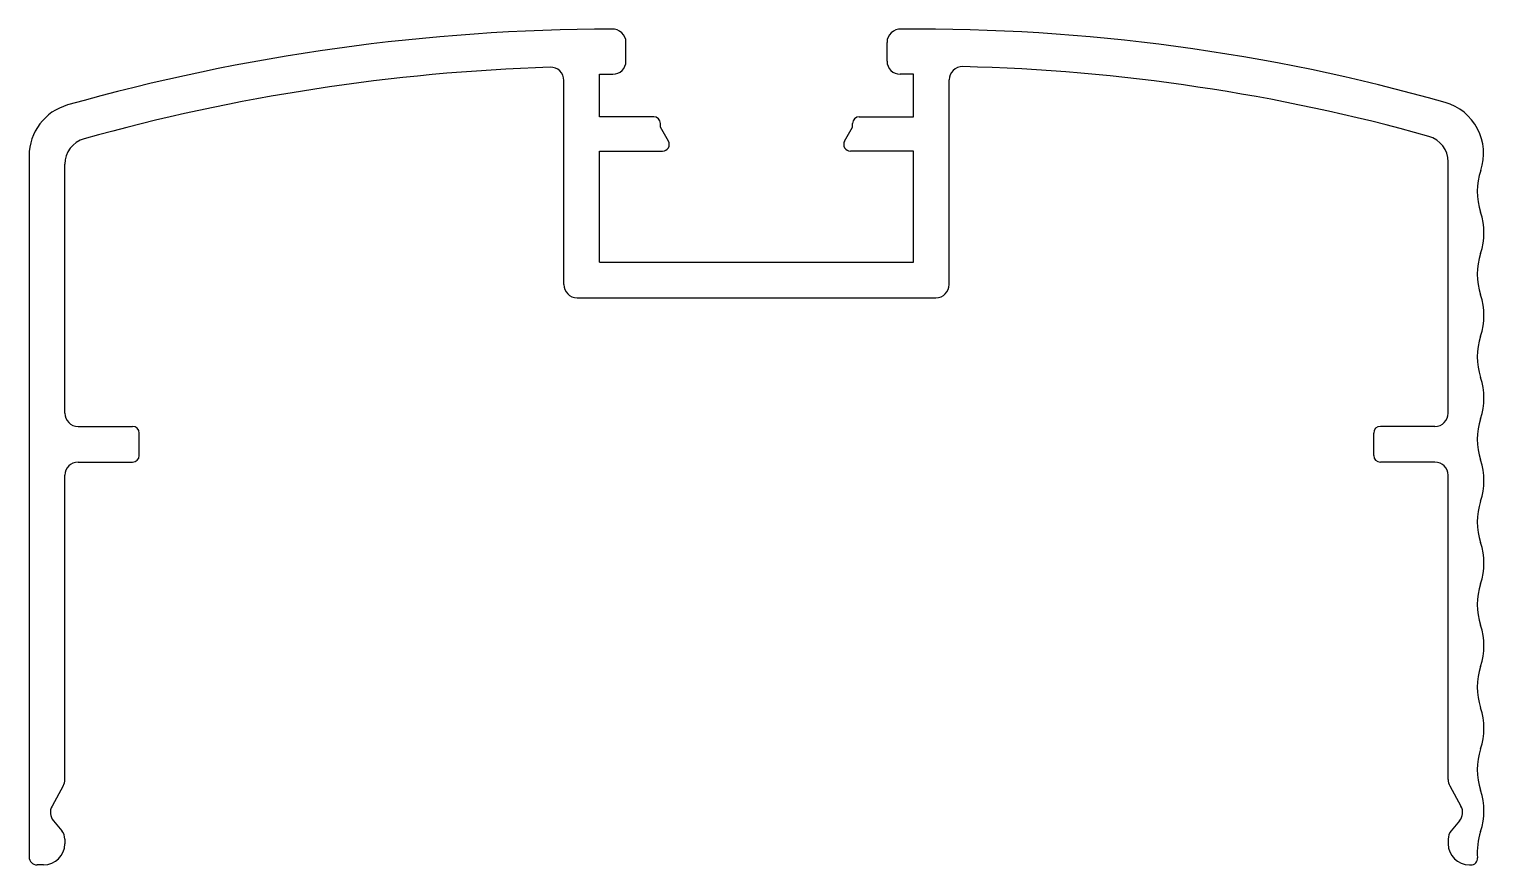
# Model space of a CAD drawing. Extents: x 3047.2 to 3102.2, y 2540.5 to 2572.1.
import ezdxf

# ---------------------------------------------------------------- set-up
doc = ezdxf.new("R2010")
doc.units = 0
doc.layers.get('0').update_dxf_attribs({"linetype": 'CONTINUOUS'})

msp = doc.modelspace()

# ---------------------------------------------------------------- linework, layer by layer
for p, q in [((3069.792, 2570.911), (3069.792, 2571.618)), ((3079.661, 2570.911), (3079.661, 2571.618)), ((3067.442, 2562.461), (3067.442, 2570.177)), ((3068.792, 2568.805), (3068.792, 2570.411)), ((3068.792, 2570.411), (3069.292, 2570.411)), ((3080.661, 2570.411), (3080.161, 2570.411)), ((3080.661, 2568.805), (3080.661, 2570.411)), ((3082.011, 2562.461), (3082.011, 2570.199)), ((3070.842, 2568.805), (3068.792, 2568.805)), ((3071.092, 2568.405), (3071.092, 2568.555)), ((3078.361, 2568.405), (3078.361, 2568.555)), ((3078.611, 2568.805), (3080.661, 2568.805)), ((3071.395, 2567.88), (3071.092, 2568.405)), ((3078.058, 2567.88), (3078.361, 2568.405)), ((3068.792, 2563.311), (3068.792, 2567.505)), ((3068.792, 2567.505), (3071.178, 2567.505)), ((3080.661, 2567.505), (3078.274, 2567.505)), ((3080.661, 2563.311), (3080.661, 2567.505)), ((3047.227, 2567.325), (3047.227, 2540.814)), ((3048.577, 2557.596), (3048.577, 2567.008)), ((3100.876, 2557.596), (3100.876, 2567.1)), ((3068.792, 2563.311), (3080.661, 2563.311)), ((3067.942, 2561.961), (3081.511, 2561.961)), ((3049.077, 2557.096), (3051.142, 2557.096)), ((3100.376, 2557.096), (3098.311, 2557.096)), ((3051.392, 2555.996), (3051.392, 2556.846)), ((3098.061, 2555.996), (3098.061, 2556.846)), ((3049.077, 2555.746), (3051.142, 2555.746)), ((3100.376, 2555.746), (3098.311, 2555.746)), ((3048.577, 2543.745), (3048.577, 2555.246)), ((3100.876, 2543.745), (3100.876, 2555.246)), ((3048.514, 2543.503), (3048.093, 2542.741)), ((3100.938, 2543.503), (3101.359, 2542.741)), ((3048.148, 2542.178), (3048.46, 2541.806)), ((3101.305, 2542.178), (3100.993, 2541.806)), ((3048.577, 2541.484), (3048.577, 2541.314)), ((3100.876, 2541.484), (3100.876, 2541.314)), ((3047.777, 2540.514), (3047.527, 2540.514)), ((3101.676, 2540.514), (3101.736, 2540.514))]:
    msp.add_line(p, q)
for centre, radius, start, end in [((3069.363, 2496.111), 76.006, 90.08114, 105.78885), ((3069.292, 2571.618), 0.5, 0, 94.1273), ((3080.161, 2571.618), 0.5, 85.8727, 180), ((3080.786, 2498.864), 73.256, 74.17759, 90.46132), ((3069.363, 2496.111), 74.606, 91.87265, 105.59386), ((3066.942, 2570.177), 0.5, 0, 91.8727), ((3069.292, 2570.911), 0.5, 270, 360), ((3080.161, 2570.911), 0.5, 180, 270), ((3082.511, 2570.199), 0.5, 88.6154, 180), ((3080.786, 2498.864), 71.856, 74.37093, 88.6154), ((3049.227, 2567.325), 2, 105.7889, 180), ((3100.215, 2567.42), 2, 341.2607, 74.1776), ((3070.842, 2568.555), 0.25, 0, 90), ((3078.611, 2568.555), 0.25, 90, 180), ((3049.577, 2567.008), 1, 105.5939, 180), ((3099.876, 2567.1), 1, 0, 74.3709), ((3071.178, 2567.755), 0.25, 270, 30), ((3078.274, 2567.755), 0.25, 150, 270), ((3104.476, 2565.974), 2.5, 161.2607, 198.194), ((3099.726, 2564.413), 2.5, 341.806, 18.194), ((3104.476, 2562.852), 2.5, 161.806, 198.194), ((3067.942, 2562.461), 0.5, 180, 270), ((3081.511, 2562.461), 0.5, 270, 0), ((3099.726, 2561.29), 2.5, 341.806, 18.194), ((3104.476, 2559.729), 2.5, 161.806, 198.194), ((3099.726, 2558.168), 2.5, 341.806, 18.194), ((3049.077, 2557.596), 0.5, 180, 270), ((3100.376, 2557.596), 0.5, 270, 0), ((3051.142, 2556.846), 0.25, 0, 90), ((3098.311, 2556.846), 0.25, 90, 180), ((3104.476, 2556.607), 2.5, 161.806, 198.194), ((3051.142, 2555.996), 0.25, 270, 360), ((3098.311, 2555.996), 0.25, 180, 270), ((3099.726, 2555.046), 2.5, 341.806, 18.194), ((3049.077, 2555.246), 0.5, 90, 180), ((3100.376, 2555.246), 0.5, 0, 90), ((3104.476, 2553.484), 2.5, 161.806, 198.194), ((3099.726, 2551.923), 2.5, 341.806, 18.194), ((3104.476, 2550.362), 2.5, 161.806, 198.194), ((3099.726, 2548.801), 2.5, 341.806, 18.194), ((3104.476, 2547.24), 2.5, 161.806, 198.194), ((3099.726, 2545.679), 2.5, 341.806, 18.194), ((3104.476, 2544.117), 2.5, 161.806, 198.194), ((3048.077, 2543.745), 0.5, 331.0564, 360), ((3101.376, 2543.745), 0.5, 180, 208.9436), ((3099.726, 2542.556), 2.5, 341.806, 18.194), ((3048.531, 2542.499), 0.5, 151.0564, 220), ((3100.922, 2542.499), 0.5, 320, 28.9436), ((3048.077, 2541.484), 0.5, 0, 40), ((3101.376, 2541.484), 0.5, 140, 180), ((3104.476, 2540.995), 2.5, 161.806, 184.8173), ((3047.777, 2541.314), 0.8, 270, 360), ((3101.676, 2541.314), 0.8, 180, 270), ((3047.527, 2540.814), 0.3, 180, 270), ((3101.736, 2540.764), 0.25, 270, 4.8173)]:
    msp.add_arc(centre, radius, start, end)

doc.saveas('drawing.dxf')
